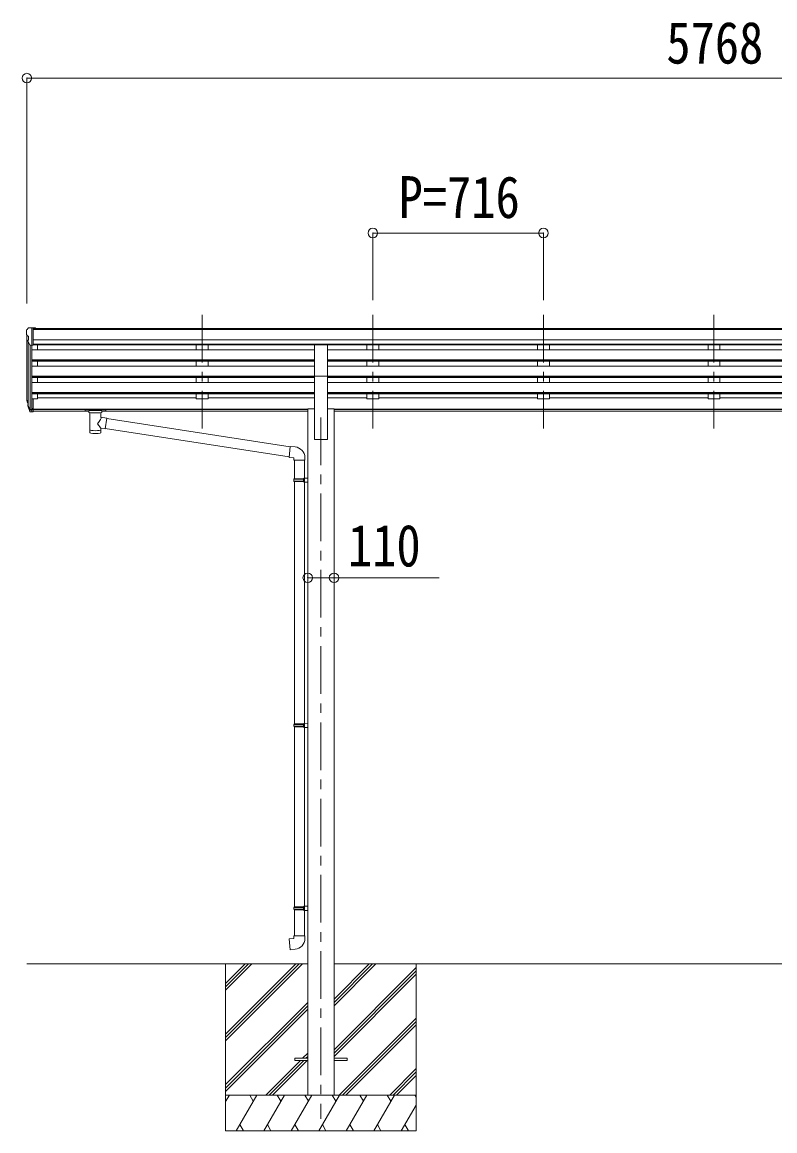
# Model space of a CAD drawing. Units: millimetres at full size, sheet at 1:40; some dimension numbers follow another scale. Extents: x -11243 to 11243, y -7760 to 7760.
# Drawn here: x 1198 to 4358, y -5060 to -408 of the extents above; entities that cross this region are included whole.
import ezdxf
from ezdxf.enums import TextEntityAlignment as Align

# ---------------------------------------------------------------- set-up
doc = ezdxf.new("R2010")
doc.units = ezdxf.units.MM
doc.header["$LTSCALE"] = 40
doc.header["$PDMODE"] = 32
doc.header["$PDSIZE"] = 40
doc.linetypes.add('CHAIN1', pattern=[8, 5, -1, 1, -1])
for name, color, linetype, lineweight in [('0-0_0', 7, 'Continuous', 9), ('0-1_本体', 5, 'CHAIN1', 9), ('0-3_ELV2', 4, 'Continuous', 9), ('0-6_OTH_LINE', 6, 'Continuous', 9), ('0-9_OUTLINE', 7, 'Continuous', 9)]:
    doc.layers.add(name, color=color, linetype=linetype, lineweight=lineweight)
doc.styles.add('ＭＳ ゴシック', font='')
doc.styles.get('ＭＳ ゴシック').set_extended_font_data('MS Gothic')

msp = doc.modelspace()

# ---------------------------------------------------------------- linework, layer by layer
at = {"layer": '0-0_0'}
for p, q in [((1218.12, -4359.71), (2396.92, -4359.71)), ((2052.12, -4359.71), (2052.12, -5059.71)), ((2052.12, -4653.89), (2346.3, -4359.71)), ((2052.12, -4668.03), (2360.44, -4359.71)), ((2052.12, -4682.17), (2374.58, -4359.71)), ((2052.12, -4470.04), (2162.45, -4359.71)), ((2052.12, -4455.9), (2148.3, -4359.71)), ((2052.12, -4441.76), (2134.16, -4359.71)), ((2507.32, -4535.34), (2682.95, -4359.71)), ((2507.32, -4521.2), (2668.8, -4359.71)), ((2507.32, -4507.05), (2654.66, -4359.71)), ((2507.32, -4359.71), (5696.92, -4359.71)), ((2852.12, -4359.71), (2852.12, -5059.71)), ((2507.32, -4719.18), (2852.12, -4374.39)), ((2507.32, -4733.33), (2852.12, -4388.53)), ((2507.32, -4747.47), (2852.12, -4402.67)), ((2052.12, -4866.02), (2396.92, -4521.22)), ((2052.12, -4880.16), (2396.92, -4535.36)), ((2052.12, -4894.3), (2396.92, -4549.5)), ((2528.92, -4909.71), (2852.12, -4586.52)), ((2543.07, -4909.71), (2852.12, -4600.66)), ((2557.21, -4909.71), (2852.12, -4614.8)), ((2375.06, -4755.21), (2396.92, -4733.35)), ((2220.56, -4909.71), (2366.06, -4764.21)), ((2234.7, -4909.71), (2380.2, -4764.21)), ((2248.84, -4909.71), (2394.34, -4764.21)), ((2389.2, -4755.21), (2396.92, -4747.49)), ((2741.06, -4909.71), (2852.12, -4798.65)), ((2755.2, -4909.71), (2852.12, -4812.79)), ((2769.34, -4909.71), (2852.12, -4826.93)), ((2852.12, -4909.71), (2052.12, -4909.71)), ((2052.12, -4937.21), (2067.99, -4909.71)), ((2096.86, -5059.71), (2183.46, -4909.71)), ((2168.46, -4935.69), (2153.46, -4909.71)), ((2212.33, -5059.71), (2298.93, -4909.71)), ((2283.93, -4935.69), (2268.93, -4909.71)), ((2327.8, -5059.71), (2414.4, -4909.71)), ((2399.4, -4935.69), (2384.4, -4909.71)), ((2443.27, -5059.71), (2529.87, -4909.71)), ((2514.87, -4935.69), (2499.87, -4909.71)), ((2558.74, -5059.71), (2645.34, -4909.71)), ((2630.34, -4935.69), (2615.34, -4909.71)), ((2674.21, -5059.71), (2760.82, -4909.71)), ((2730.81, -4909.71), (2745.81, -4935.69)), ((2846.28, -4909.71), (2852.12, -4919.81)), ((2789.68, -5059.71), (2852.12, -4951.57)), ((2052.12, -5059.71), (2852.12, -5059.71)), ((2111.86, -5033.73), (2126.86, -5059.71)), ((2227.33, -5033.73), (2242.33, -5059.71)), ((2342.8, -5033.73), (2357.8, -5059.71)), ((2458.27, -5033.73), (2473.27, -5059.71)), ((2573.74, -5033.73), (2588.74, -5059.71)), ((2689.21, -5033.73), (2704.21, -5059.71)), ((2804.68, -5033.73), (2819.68, -5059.71))]:
    msp.add_line(p, q, dxfattribs=at)
at = {"layer": '0-1_本体'}
for p, q in [((1954.12, -1635.3), (1954.12, -2112.82)), ((1954.12, -1635.3), (1954.12, -2112.82)), ((2670.12, -1635.3), (2670.12, -2112.82)), ((2670.12, -1635.3), (2670.12, -2112.82)), ((3386.12, -1635.3), (3386.12, -2112.82)), ((3386.12, -1635.3), (3386.12, -2112.82)), ((4102.12, -1635.3), (4102.12, -2112.82)), ((4102.12, -1635.3), (4102.12, -2112.82)), ((2452.12, -2066.14), (2452.12, -5009.71))]:
    msp.add_line(p, q, dxfattribs=at)
at = {"layer": '0-3_ELV2'}
for p, q in [((1216.12, -1700.42), (1216.12, -1701.05)), ((1223.03, -1691.62), (1218.96, -1697.43)), ((1226.12, -1691.05), (1223.78, -1691.19)), ((1226.12, -1691.05), (1244.62, -1691.05)), ((1238.12, -1764.04), (1238.12, -1691.05)), ((1244.62, -1691.05), (1254.62, -1691.14)), ((1244.62, -1763.04), (1244.62, -1691.05)), ((6959.62, -1692.65), (1244.62, -1692.65)), ((6959.62, -1697.87), (1244.62, -1697.87)), ((1254.62, -1692.65), (1254.62, -1691.14)), ((1218.12, -1721.63), (1218.12, -1988.07)), ((1218.65, -1722.23), (1223.97, -1725.3)), ((1230.49, -1762.22), (1221.49, -1746.63)), ((1223.09, -1749.4), (1223.09, -2014.78)), ((1224.12, -1725.56), (1224.12, -1741.84)), ((1232.12, -1763.56), (1232.11, -2033.21)), ((1238.12, -1764.04), (1232.91, -1763.72)), ((1244.62, -1763.04), (1238.12, -1763.04)), ((1238.12, -1764.04), (1238.12, -1988.43)), ((6959.62, -1741.4), (1244.62, -1741.4)), ((6959.62, -1759.25), (1244.62, -1759.25)), ((2424.62, -1762.5), (1244.62, -1762.5)), ((1263.12, -1762.5), (1263.12, -1782.96)), ((1929.12, -1762.5), (1929.12, -1782.96)), ((1979.12, -1762.5), (1979.12, -1782.96)), ((2424.62, -1893.48), (2424.62, -1761.68)), ((2424.62, -1761.68), (2479.62, -1761.68)), ((2479.62, -1893.48), (2479.62, -1761.68)), ((5724.62, -1762.5), (2479.62, -1762.5)), ((2645.12, -1762.5), (2645.12, -1782.96)), ((2695.12, -1762.5), (2695.12, -1782.96)), ((3361.12, -1762.5), (3361.12, -1782.96)), ((3411.12, -1762.5), (3411.12, -1782.96)), ((4077.12, -1762.5), (4077.12, -1782.96)), ((4127.12, -1762.5), (4127.12, -1782.96)), ((1238.12, -1782.96), (2424.62, -1782.96)), ((5724.62, -1782.96), (2479.62, -1782.96)), ((1238.12, -1824.83), (2424.62, -1824.83)), ((1238.12, -1826.33), (2424.62, -1826.33)), ((1238.12, -1830.65), (2424.62, -1830.65)), ((1238.12, -1851.45), (2424.62, -1851.45)), ((1263.12, -1830.65), (1263.12, -1851.45)), ((1929.12, -1830.65), (1929.12, -1851.45)), ((1979.12, -1830.65), (1979.12, -1851.45)), ((5724.62, -1824.83), (2479.62, -1824.83)), ((5724.62, -1826.33), (2479.62, -1826.33)), ((5724.62, -1830.65), (2479.62, -1830.65)), ((5724.62, -1851.45), (2479.62, -1851.45)), ((2645.12, -1830.65), (2645.12, -1851.45)), ((2695.12, -1830.65), (2695.12, -1851.45)), ((3361.12, -1830.65), (3361.12, -1851.45)), ((3411.12, -1830.65), (3411.12, -1851.45)), ((4077.12, -1830.65), (4077.12, -1851.45)), ((4127.12, -1830.65), (4127.12, -1851.45)), ((1238.12, -1893.33), (2424.62, -1893.33)), ((1238.12, -1894.82), (2424.62, -1894.82)), ((1238.12, -1899.14), (2424.62, -1899.14)), ((1263.12, -1919.94), (1263.12, -1899.14)), ((1929.12, -1899.14), (1929.12, -1919.94)), ((1979.12, -1899.14), (1979.12, -1919.94)), ((2424.62, -1893.48), (2424.62, -2159.71)), ((2424.62, -1893.48), (2479.62, -1893.48)), ((5724.62, -1893.33), (2479.62, -1893.33)), ((2479.62, -1893.48), (2479.62, -2159.71)), ((5724.62, -1894.82), (2479.62, -1894.82)), ((5724.62, -1899.14), (2479.62, -1899.14)), ((2645.12, -1899.14), (2645.12, -1919.94)), ((2695.12, -1899.14), (2695.12, -1919.94)), ((3361.12, -1899.14), (3361.12, -1919.94)), ((3411.12, -1899.14), (3411.12, -1919.94)), ((4077.12, -1899.14), (4077.12, -1919.94)), ((4127.12, -1899.14), (4127.12, -1919.94)), ((1238.12, -1919.94), (2424.62, -1919.94)), ((5724.62, -1919.94), (2479.62, -1919.94)), ((1238.12, -1961.82), (2424.62, -1961.82)), ((1238.12, -1963.31), (2424.62, -1963.31)), ((1238.12, -1967.63), (2424.62, -1967.63)), ((1238.12, -1988.43), (1238.12, -2043.21)), ((1244.62, -1988.43), (1238.12, -1988.43)), ((1244.62, -1988.43), (1244.62, -2042.46)), ((1263.12, -1989.06), (1244.62, -1989.06)), ((1263.12, -1967.63), (1263.12, -1989.06)), ((1263.12, -1984.12), (1929.12, -1984.12)), ((1929.12, -1967.63), (1929.12, -1989.06)), ((1979.12, -1989.06), (1929.12, -1989.06)), ((1979.12, -1967.63), (1979.12, -1989.06)), ((1979.12, -1984.12), (2424.62, -1984.12)), ((5724.62, -1961.82), (2479.62, -1961.82)), ((5724.62, -1963.31), (2479.62, -1963.31)), ((5724.62, -1967.63), (2479.62, -1967.63)), ((2645.12, -1984.12), (2479.62, -1984.12)), ((2645.12, -1967.63), (2645.12, -1989.06)), ((2695.12, -1989.06), (2645.12, -1989.06)), ((2695.12, -1967.63), (2695.12, -1989.06)), ((3361.12, -1984.12), (2695.12, -1984.12)), ((3361.12, -1967.63), (3361.12, -1989.06)), ((3411.12, -1989.06), (3361.12, -1989.06)), ((3411.12, -1967.63), (3411.12, -1989.06)), ((4077.12, -1984.12), (3411.12, -1984.12)), ((4077.12, -1967.63), (4077.12, -1989.06)), ((4127.12, -1989.06), (4077.12, -1989.06)), ((4127.12, -1967.63), (4127.12, -1989.06)), ((4793.12, -1984.12), (4127.12, -1984.12)), ((1219.21, -2002.62), (1223.09, -2010.57)), ((1219.81, -2001.24), (1223.09, -2008.31)), ((1221.52, -2013.9), (1221.86, -2018.3)), ((1221.86, -2018.3), (1230.67, -2041.85)), ((1222.48, -2017.74), (1230.67, -2033.92)), ((1231.68, -2032.79), (1223.93, -2017.38)), ((1238.12, -2033.46), (1232.98, -2033.46)), ((1238.12, -2035.27), (1233.27, -2035.27)), ((1238.12, -2043.21), (1233.27, -2043.21)), ((1244.62, -2028.56), (1238.12, -2028.56)), ((1244.62, -2033.44), (1238.12, -2033.44)), ((1244.62, -2042.46), (1238.12, -2042.46)), ((1244.62, -2031.14), (2396.92, -2031.14)), ((1244.62, -2032.53), (2396.92, -2032.53)), ((1478.62, -2040.22), (1244.62, -2040.22)), ((2396.92, -2040.22), (1532.62, -2040.22)), ((2396.92, -2030.71), (2396.92, -4909.71)), ((2396.92, -2030.71), (2424.62, -2030.71)), ((2507.32, -2030.71), (2479.62, -2030.71)), ((2507.32, -2030.71), (2507.32, -4909.71)), ((5696.92, -2031.14), (2507.32, -2031.14)), ((5696.92, -2032.53), (2507.32, -2032.53)), ((5696.92, -2040.22), (2507.32, -2040.22)), ((2424.62, -2159.71), (2479.62, -2159.71)), ((2342.12, -4755.21), (2396.92, -4755.21)), ((2507.32, -4755.21), (2562.12, -4755.21)), ((2507.32, -4764.21), (2562.12, -4764.21)), ((2562.12, -4755.21), (2562.12, -4764.21))]:
    msp.add_line(p, q, dxfattribs=at)
msp.add_lwpolyline([(2342.12, -4755.21), (2342.12, -4764.21), (2396.92, -4764.21)], dxfattribs=at)
for centre, radius, start, end in [((1219.12, -1700.42), 3, 93, 180), ((1418.12, -1701.05), 202, 180, 184.94904), ((1223.02, -1717.86), 6.18, 185.7035, 224.99897), ((1223.84, -1692.19), 1, 93.5, 145), ((1224.09, -1745.13), 3, 94.7167, 210), ((1223.82, -1741.84), 0.3, 274.7167, 0), ((1223.82, -1725.56), 0.3, 0, 60), ((1233.09, -1760.72), 3, 210, 266.5), ((1247.3, -1993.51), 29.53, 186.50806, 197.98144), ((1248.7, -1991.75), 30.41, 187.1552, 198.19734)]:
    msp.add_arc(centre, radius, start, end, dxfattribs=at)
for centre, major_axis, ratio, start_param, end_param in [((1306.77, -1993.94), (-89.06, 1.43), 0.57596, 6.1962358, 6.3678173), ((1305.98, -1987.26), (87.93, 4.42), 0.541684, 3.0659337, 3.2228513), ((1222.83, -2013.9), (1.3, 0), 0.90356, 1.3700892, 3.347195), ((1308.75, -1997.71), (-89.07, 0), 0.90356, 0.2056023, 0.2515348), ((1308.03, -1993.84), (-88.05, 0), 0.90356, 0.2662965, 0.3003836), ((1233.27, -2032.56), (-3, 0), 0.90356, 0.5235988, 1.5707963), ((1233.27, -2040.49), (3, 0), 0.90356, 3.6651914, 4.712389), ((1232.98, -2032.11), (-1.5, 0), 0.90356, 0.5235988, 1.5707963)]:
    msp.add_ellipse(centre, major_axis=major_axis, ratio=ratio, start_param=start_param, end_param=end_param, dxfattribs=at)
at = {"layer": '0-6_OTH_LINE'}
for p, q in [((1218.12, -642.65), (1218.12, -1588.07)), ((1218.12, -642.65), (6986.12, -642.65)), ((2670.12, -1292.65), (2670.12, -1575.11)), ((2670.12, -1292.65), (3386.12, -1292.65)), ((3386.12, -1292.65), (3386.12, -1575.11)), ((2396.92, -2739.26), (2507.32, -2739.26))]:
    msp.add_line(p, q, dxfattribs=at)
at = {"layer": '0-6_OTH_LINE', "lineweight": 18}
msp.add_line((2507.32, -2739.26), (2947.89, -2739.26), dxfattribs=at)
at = {"layer": '0-6_OTH_LINE'}
for p in [(1218.12, -642.65), (2670.12, -1292.65), (3386.12, -1292.65), (2396.92, -2739.26), (2507.32, -2739.26)]:
    msp.add_point(p, dxfattribs=at)
at = {"layer": '0-9_OUTLINE'}
for p, q in [((1462.12, -2033.31), (1462.12, -2039.07)), ((1464.12, -2032.65), (1547.12, -2032.65)), ((1464.12, -2034.82), (1547.12, -2034.82)), ((1464.12, -2039.73), (1478.62, -2039.73)), ((1478.62, -2045.38), (1478.62, -2038.83)), ((1482.72, -2046.3), (1482.7, -2131.74)), ((1528.52, -2065.04), (1528.52, -2046.3)), ((1532.62, -2045.38), (1532.62, -2038.83)), ((1532.62, -2039.73), (1547.12, -2039.73)), ((1549.12, -2033.31), (1549.12, -2039.07)), ((1553.73, -2068.95), (1528.51, -2065.03)), ((1553.73, -2068.95), (1546.71, -2114.2)), ((2322.72, -2190.31), (1553.42, -2070.96)), ((1528.53, -2131.74), (1528.51, -2111.07)), ((1528.51, -2111.38), (1546.71, -2114.2)), ((2319.05, -2232.24), (1546.98, -2112.46)), ((2343.73, -2190.19), (2322.89, -2188.36)), ((2338.8, -2245.93), (2384.8, -2245.93)), ((2340.92, -2245.93), (2340.92, -2323.78)), ((2382.92, -2245.93), (2382.92, -2321.22)), ((2384.8, -2245.93), (2384.8, -2235.01)), ((2338.92, -2325.78), (2339.92, -2323.78)), ((2338.92, -2325.78), (2382.92, -2325.78)), ((2338.92, -2325.78), (2338.92, -2333.78)), ((2339.92, -2323.78), (2382.92, -2323.78)), ((2378.44, -2325.78), (2378.01, -2323.78)), ((2380.92, -2321.28), (2396.92, -2320.81)), ((2380.92, -2323.28), (2380.92, -2321.28)), ((2380.92, -2323.28), (2382.92, -2323.28)), ((2396.92, -2320.81), (2396.92, -2338.75)), ((2338.92, -2333.78), (2382.92, -2333.78)), ((2338.92, -2333.78), (2339.92, -2335.78)), ((2339.92, -2335.78), (2382.92, -2335.78)), ((2340.92, -2335.78), (2340.92, -3352.46)), ((2380.92, -2338.28), (2380.92, -2336.28)), ((2380.92, -2338.28), (2396.92, -2338.75)), ((2382.92, -2338.34), (2382.92, -3349.91)), ((2338.92, -3354.46), (2339.92, -3352.46)), ((2338.92, -3354.46), (2382.92, -3354.46)), ((2338.92, -3354.46), (2338.92, -3362.46)), ((2338.92, -3362.46), (2382.92, -3362.46)), ((2338.92, -3362.46), (2339.92, -3364.46)), ((2339.92, -3352.46), (2382.92, -3352.46)), ((2339.92, -3364.46), (2382.92, -3364.46)), ((2340.92, -3364.46), (2340.92, -4120.15)), ((2378.44, -3354.46), (2378.01, -3352.46)), ((2380.92, -3349.96), (2396.92, -3349.49)), ((2380.92, -3351.96), (2380.92, -3349.96)), ((2380.92, -3351.96), (2382.92, -3351.96)), ((2380.92, -3366.96), (2380.92, -3364.96)), ((2380.92, -3366.96), (2396.92, -3367.43)), ((2382.92, -3367.02), (2382.92, -4117.59)), ((2396.92, -3349.49), (2396.92, -3367.43)), ((2338.92, -4122.15), (2339.92, -4120.15)), ((2338.92, -4122.15), (2382.92, -4122.15)), ((2338.92, -4122.15), (2338.92, -4130.15)), ((2338.92, -4130.15), (2382.92, -4130.15)), ((2338.92, -4130.15), (2339.92, -4132.15)), ((2339.92, -4120.15), (2382.92, -4120.15)), ((2339.92, -4132.15), (2382.92, -4132.15)), ((2340.92, -4132.15), (2340.92, -4242.15)), ((2378.44, -4122.15), (2378.01, -4120.15)), ((2380.92, -4117.65), (2396.92, -4117.18)), ((2380.92, -4119.65), (2380.92, -4117.65)), ((2380.92, -4119.65), (2382.92, -4119.65)), ((2380.92, -4134.65), (2380.92, -4132.65)), ((2380.92, -4134.65), (2396.92, -4135.12)), ((2382.92, -4134.71), (2382.92, -4242.15)), ((2396.92, -4117.18), (2396.92, -4135.12)), ((2338.92, -4242.15), (2384.92, -4242.15)), ((2338.92, -4252.15), (2338.92, -4242.15)), ((2384.92, -4242.15), (2384.92, -4253.07))]:
    msp.add_line(p, q, dxfattribs=at)
for points in [[(1462.12, -2033.31), (1462.15, -2033.11), (1462.24, -2032.98), (1462.33, -2032.88), (1462.44, -2032.82), (1462.56, -2032.78), (1462.85, -2032.72), (1463.34, -2032.67), (1463.88, -2032.65), (1464.12, -2032.65)], [(1462.12, -2039.07), (1462.15, -2039.26), (1462.24, -2039.4), (1462.33, -2039.49), (1462.44, -2039.55), (1462.56, -2039.6), (1462.85, -2039.66), (1463.34, -2039.71), (1463.88, -2039.73), (1464.12, -2039.73)], [(1547.12, -2032.65), (1547.47, -2032.65), (1548, -2032.68), (1548.45, -2032.73), (1548.75, -2032.8), (1548.92, -2032.9), (1549.04, -2033.04), (1549.11, -2033.22), (1549.12, -2033.31)], [(1547.12, -2039.73), (1547.47, -2039.73), (1548, -2039.7), (1548.45, -2039.65), (1548.75, -2039.57), (1548.92, -2039.47), (1549.04, -2039.34), (1549.11, -2039.16), (1549.12, -2039.07)], [(2322.89, -2188.36), (2318.88, -2234.19), (2338.8, -2235.93), (2338.8, -2245.93)], [(2378.44, -2325.78), (2378.44, -2333.78), (2378.01, -2335.78)], [(2380.92, -2336.28), (2382.92, -2336.28), (2382.92, -2323.28)], [(2378.44, -3354.46), (2378.44, -3362.46), (2378.01, -3364.46)], [(2380.92, -3364.96), (2382.92, -3364.96), (2382.92, -3351.96)], [(2378.44, -4122.15), (2378.44, -4130.15), (2378.01, -4132.15)], [(2380.92, -4132.65), (2382.92, -4132.65), (2382.92, -4119.65)], [(2343.84, -4297.9), (2323, -4299.72), (2318.99, -4253.89), (2338.92, -4252.15)]]:
    msp.add_lwpolyline(points, dxfattribs=at)
for centre, start, end in [((2339.8, -2235.01), 0, 85), ((2339.92, -4253.07), 275, 0)]:
    msp.add_arc(centre, 45, start, end, dxfattribs=at)
for centre, major_axis, ratio, start_param, end_param in [((1464.12, -2035.04), (2, 0), 0.109601, 3.1415927, 4.712389), ((1505.62, -2045.29), (27.06, 0), 0.069685, 3.1415927, 6.2831853), ((1505.62, -2038.83), (27, 0), 0.070066, 6.2831853, 9.424778), ((1516.62, -2042.81), (16, 0), 0.361356, 6.2636979, 6.2831853), ((1547.12, -2035.04), (2, 0), 0.109601, 4.712389, 6.2831853), ((1505.61, -2091.57), (-22.81, -26.62), 0.234429, 1.6855472, 3.1268519), ((1505.62, -2131.74), (22.92, 0), 0.101955, 3.1415499, 6.2833984), ((1505.62, -2119.29), (22.91, 0), 0.122865, 3.1415927, 6.2831853), ((1508.17, -2088.93), (20.32, -22.25), 0.045535, 0.0389954, 1.3075346)]:
    msp.add_ellipse(centre, major_axis=major_axis, ratio=ratio, start_param=start_param, end_param=end_param, dxfattribs=at)

# ---------------------------------------------------------------- texts
at = {"layer": '0-6_OTH_LINE', "color": 7, "style": 'ＭＳ ゴシック', "width": 0.85}
for s, p in [('5768', (3902.12, -634.65)), ('P=716', (2778.12, -1282.65)), ('110', (2565.6, -2744.64))]:
    msp.add_text(s, height=176, dxfattribs=at).set_placement(p, align=Align.BOTTOM_LEFT)

doc.saveas('drawing.dxf')
